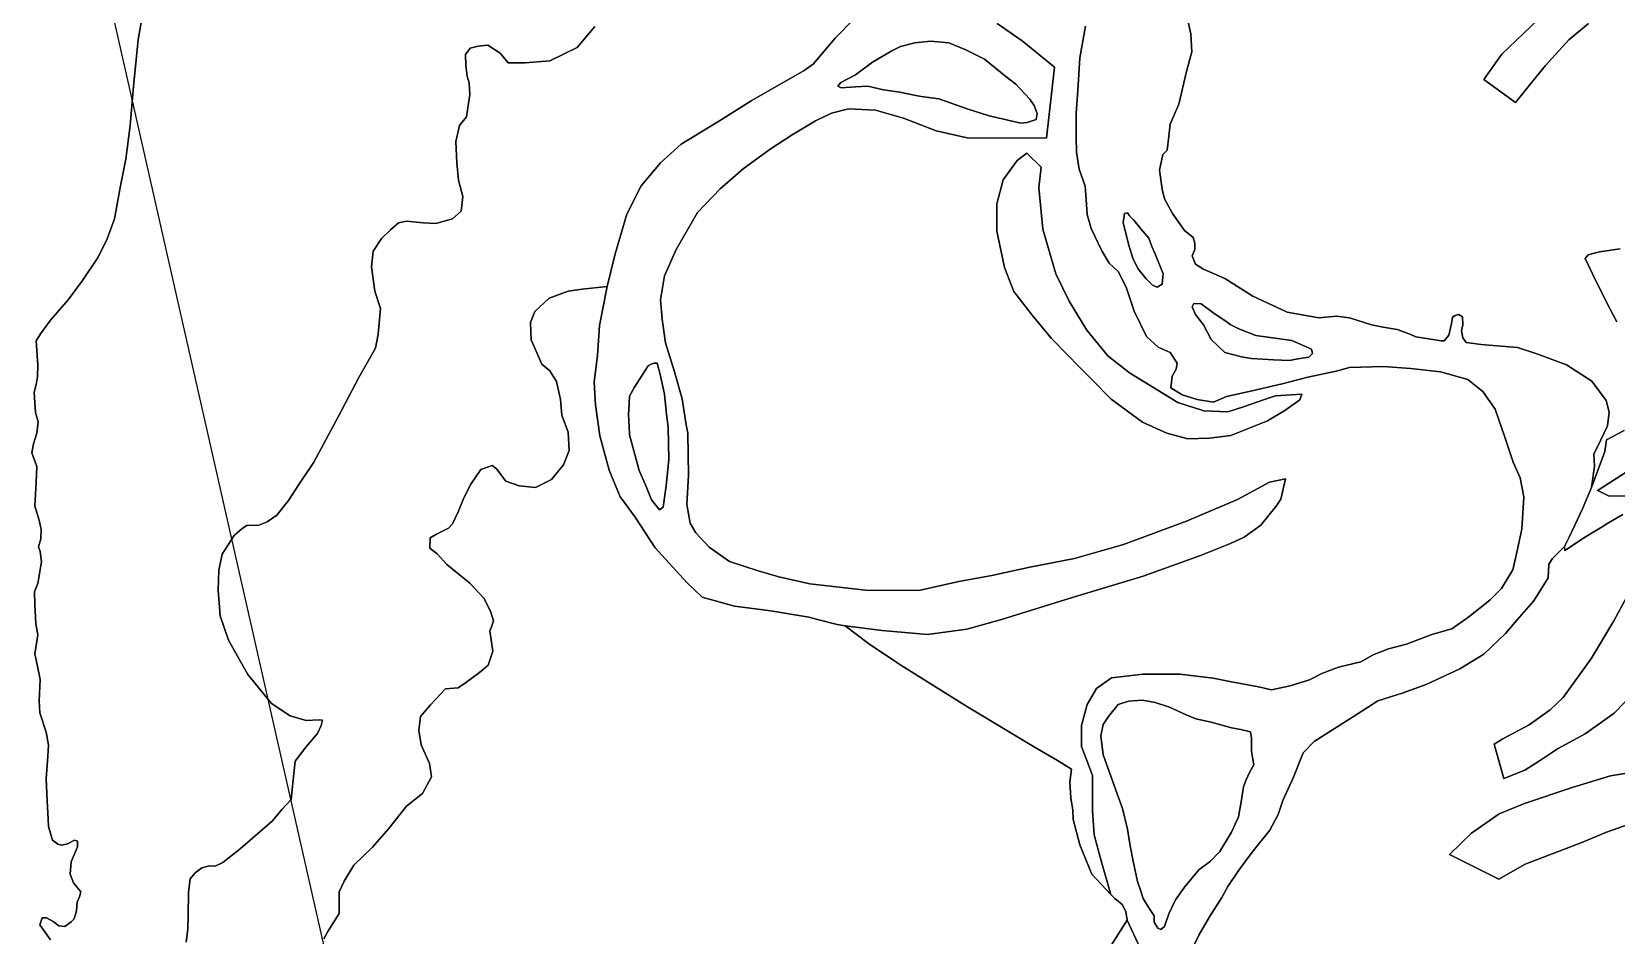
# Model space of a CAD drawing. Header units: inches. Extents: x 288635 to 1232953, y 676945 to 1655780.
# Drawn here: x 428253 to 461510, y 1073372 to 1092337 of the extents above; entities that cross this region are included whole.
import ezdxf

# ---------------------------------------------------------------- set-up
doc = ezdxf.new("R2010")
doc.units = ezdxf.units.IN
doc.header["$MEASUREMENT"] = 0
doc.layers.add('Images', color=7, linetype='Continuous')
picture_1 = doc.add_image_def('image10.jpg', size_in_pixel=(2573, 3746))

msp = doc.modelspace()

# ---------------------------------------------------------------- linework, layer by layer
at = {"color": 1}
for points in [[(430597.3605, 1092802.9755), (430486.2353, 1092173.2659), (430390.9851, 1091189.0139), (430322.1933, 1090368.8039), (430232.2348, 1089665.0109), (430115.8179, 1089098.8014), (429988.8176, 1088410.8833), (429835.359, 1087992.8408), (429650.1503, 1087606.5484), (429322.0663, 1087114.4224), (429020.4407, 1086712.2549), (428650.0233, 1086283.6291), (428438.3562, 1085997.8785), (428348.3977, 1085849.7116), (428380.1477, 1085336.4189), (428374.8561, 1085093.0017), (428353.6893, 1084966.0015), (428306.0643, 1084764.9177), (428332.5226, 1084346.8752), (428390.7311, 1084151.0832), (428358.981, 1083912.9577), (428290.1892, 1083685.4156), (428253.1475, 1083494.9152), (428358.981, 1083214.4563), (428348.3977, 1082881.0806), (428321.9393, 1082378.3713), (428411.8978, 1082082.0374), (428454.2312, 1081891.537), (428443.6479, 1081690.4532), (428396.0228, 1081526.4112), (428433.0645, 1081425.8694), (428459.5229, 1081208.9106), (428385.4394, 1080753.8264), (428311.3559, 1080579.201), (428316.6476, 1080314.6172), (428343.106, 1079912.4497), (428380.1477, 1079679.6159), (428316.6476, 1079277.4484), (428358.981, 1079081.6564), (428427.7728, 1078737.6973), (428411.8978, 1078293.1964), (428422.4812, 1078039.1959), (428560.0648, 1077637.0285), (428607.6899, 1077361.8612), (428586.5231, 1077028.4856), (428560.0648, 1076663.3598), (428581.2315, 1076192.4006), (428597.1065, 1075811.3998), (428607.6899, 1075652.6495), (428687.065, 1075372.1906), (428803.4819, 1075282.2321), (428882.8571, 1075261.0654), (429004.5656, 1075292.8154), (429152.7326, 1075372.1906), (429216.2327, 1075345.7322), (429216.2327, 1075229.3153), (429083.9408, 1074911.8147), (429057.4824, 1074652.5225), (429131.5659, 1074472.6055), (429285.0245, 1074287.3968), (429258.5662, 1074181.5632), (429210.9411, 1074070.438), (429195.066, 1073885.2293), (429147.4409, 1073715.8956), (429083.9408, 1073657.6872), (428946.3572, 1073557.1453), (428819.3569, 1073573.0203), (428702.94, 1073662.9788), (428565.3564, 1073737.0623), (428475.3979, 1073737.0623), (428422.4812, 1073594.187), (428644.7316, 1073276.6864)], [(428644.7316, 1073276.6864), (428422.4812, 1073594.187), (428475.3979, 1073737.0623), (428565.3564, 1073737.0623), (428702.94, 1073662.9788), (428819.3569, 1073573.0203), (428946.3572, 1073557.1453), (429083.9408, 1073657.6872), (429147.4409, 1073715.8956), (429195.066, 1073885.2293), (429210.9411, 1074070.438), (429258.5662, 1074181.5632), (429285.0245, 1074287.3968), (429131.5659, 1074472.6055), (429057.4824, 1074652.5225), (429083.9408, 1074911.8147), (429216.2327, 1075229.3153), (429216.2327, 1075345.7322), (429152.7326, 1075372.1906), (429004.5656, 1075292.8154), (428882.8571, 1075261.0654), (428803.4819, 1075282.2321), (428687.065, 1075372.1906), (428607.6899, 1075652.6495), (428597.1065, 1075811.3998), (428581.2315, 1076192.4006), (428560.0648, 1076663.3598), (428586.5231, 1077028.4856), (428607.6899, 1077361.8612), (428560.0648, 1077637.0285), (428422.4812, 1078039.1959), (428411.8978, 1078293.1964), (428427.7728, 1078737.6973), (428358.981, 1079081.6564), (428316.6476, 1079277.4484), (428380.1477, 1079679.6159), (428343.106, 1079912.4497), (428316.6476, 1080314.6172), (428311.3559, 1080579.201), (428385.4394, 1080753.8264), (428459.5229, 1081208.9106), (428433.0645, 1081425.8694), (428396.0228, 1081526.4112), (428443.6479, 1081690.4532), (428454.2312, 1081891.537), (428411.8978, 1082082.0374), (428321.9393, 1082378.3713), (428348.3977, 1082881.0806), (428358.981, 1083214.4563), (428253.1475, 1083494.9152), (428290.1892, 1083685.4156), (428358.981, 1083912.9577), (428390.7311, 1084151.0832), (428332.5226, 1084346.8752), (428306.0643, 1084764.9177), (428353.6893, 1084966.0015), (428374.8561, 1085093.0017), (428380.1477, 1085336.4189), (428348.3977, 1085849.7116), (428438.3562, 1085997.8785), (428650.0233, 1086283.6291), (429020.4407, 1086712.2549), (429322.0663, 1087114.4224), (429650.1503, 1087606.5484), (429835.359, 1087992.8408), (429988.8176, 1088410.8833), (430115.8179, 1089098.8014), (430232.2348, 1089665.0109), (430322.1933, 1090368.8039), (430390.9851, 1091189.0139), (430486.2353, 1092173.2659), (430597.3605, 1092802.9755)], [(445521.0341, 1092615.7913), (445114.6333, 1092204.3105), (444657.4324, 1091655.6694), (444464.392, 1091523.5891), (443351.8697, 1090883.5078), (442747.3485, 1090502.5071), (441883.7468, 1089974.186), (441446.8659, 1089583.0252), (441045.5451, 1089100.4243), (440745.8245, 1088506.0631), (440501.984, 1087678.0214), (440329.2637, 1086992.22), (439808.8603, 1086931.8384), (439510.4097, 1086893.7383), (439110.3589, 1086747.688), (438811.9083, 1086461.9374), (438723.0081, 1086233.337), (438735.7081, 1085871.3862), (438957.9586, 1085357.0352), (439129.4089, 1085217.3349), (439269.1092, 1084995.0845), (439349.4292, 1084615.8214), (439377.336, 1084287.1419), (439514.4963, 1083931.5412), (439534.8163, 1083550.5404), (439412.8961, 1083245.7398), (439163.9756, 1082935.8592), (438828.6949, 1082768.2189), (438483.2542, 1082803.7789), (438203.8536, 1082905.3791), (438010.8133, 1083164.4597), (437919.3731, 1083235.5798), (437680.6126, 1083149.2196), (437472.3322, 1082839.339), (437319.9319, 1082554.8584), (437213.2517, 1082275.4579), (437081.1714, 1082006.2173), (436999.8912, 1081919.8572), (436750.9707, 1081792.8569), (436618.8905, 1081716.6568), (436608.7305, 1081498.2163), (436761.1308, 1081376.2961), (436964.0489, 1081155.8801), (437445.5916, 1080764.296), (437752.5089, 1080441.5037), (437890.0925, 1080155.7531), (437943.0092, 1079970.5444), (437905.9675, 1079848.8358), (437868.9258, 1079758.8773), (437932.4259, 1079335.5431), (437831.884, 1079039.2092), (437651.967, 1078891.0422), (437360.9247, 1078674.0835), (437202.1744, 1078568.2499), (436937.5906, 1078541.7915), (436625.3816, 1078208.4159), (436413.7145, 1077964.9987), (436376.6728, 1077668.6648), (436429.5895, 1077367.0392), (436598.9232, 1076980.7467), (436641.2566, 1076700.2878), (436456.0479, 1076345.7455), (436117.3806, 1076081.1616), (435746.9632, 1075615.494), (435403.0042, 1075223.9099), (435016.7117, 1074842.9091), (434810.3363, 1074509.5335), (434704.5028, 1074281.9913), (434704.5028, 1073990.9491), (434704.5028, 1073826.9071), (434466.3773, 1073451.198), (434387.0021, 1073297.7394)], [(448518.2401, 1092509.1111), (449041.4811, 1092143.3503), (449041.4811, 1092143.3503), (449722.2025, 1091594.7092), (449549.4821, 1090101.1863), (447883.2388, 1090111.3463), (447232.9975, 1090253.5866), (446547.1961, 1090522.8271), (445962.995, 1090690.4674), (445394.0338, 1090720.9475), (445038.4331, 1090629.5073), (444703.1524, 1090466.947), (444210.3915, 1090172.3064), (443748.1105, 1089872.5858), (443184.2294, 1089456.025), (442701.6284, 1089039.4641), (442224.1075, 1088541.6231), (441782.1466, 1087764.3816), (441533.2261, 1087215.7405), (441446.8659, 1086707.7395), (441487.506, 1086306.4187), (441553.5461, 1085803.4977), (441741.5065, 1085198.9764), (441904.0668, 1084630.0153), (441991.7137, 1084088.8914), (442020.9071, 1083908.6539), (442036.1471, 1083019.6521), (442005.6671, 1082415.1309), (442071.7072, 1082023.9701), (442188.5474, 1081820.7697), (442473.028, 1081515.9691), (442899.7488, 1081216.2485), (443496.9724, 1081018.839), (443936.0709, 1080896.2078), (444586.3122, 1080748.8875), (445749.6345, 1080616.8073), (446872.3168, 1080611.7273), (447710.5185, 1080794.6076), (448401.3998, 1080926.6879), (449198.9614, 1081099.4082), (450138.7633, 1081277.2086), (451170.0054, 1081576.9292), (452485.728, 1082064.6102), (453557.6102, 1082516.7311), (454233.2515, 1082882.4918), (454563.4522, 1082953.612), (454472.012, 1082526.8911), (454370.4118, 1082379.5708), (454050.3711, 1081978.25), (453699.8504, 1081729.3295), (453415.3699, 1081592.1692), (452785.4486, 1081343.2487), (451576.4062, 1080911.4479), (450138.7633, 1080474.567), (448609.6803, 1079997.046), (447878.1588, 1079793.8456), (447055.1972, 1079682.0854), (446100.1552, 1079768.4456), (445323.8004, 1079866.6054), (445154.448, 1079896.1349), (444716.8724, 1080008.9473), (444565.9922, 1080047.8461), (443768.4306, 1080179.9264), (443006.4291, 1080281.5266), (442325.7077, 1080469.487), (442005.6671, 1080779.3676), (441335.1057, 1081505.8091), (440918.5449, 1082145.8903), (440631.8123, 1082538.9913), (440603.5842, 1082577.6912), (440369.9038, 1083131.4123), (440176.8634, 1083852.7738), (440085.4232, 1084508.0951), (440079.7534, 1084615.8214), (440060.0232, 1084990.696), (440126.0633, 1085544.4171), (440166.7034, 1086169.2584), (440329.2637, 1086992.22), (440501.984, 1087678.0214), (440745.8245, 1088506.0631), (441045.5451, 1089100.4243), (441446.8659, 1089583.0252), (441883.7468, 1089974.186), (442747.3485, 1090502.5071), (443351.8697, 1090883.5078), (444464.392, 1091523.5891), (444657.4324, 1091655.6694), (445114.6333, 1092204.3105), (445521.0341, 1092615.7913)], [(450370.2287, 1092454.8555), (450253.3885, 1091789.3741), (450207.6684, 1091103.5727), (450172.1083, 1090626.0518), (450172.1083, 1090107.8908), (450182.2684, 1089808.1702), (450238.1485, 1089452.5694), (450360.0687, 1089096.9687), (450385.4688, 1088817.5682), (450405.7888, 1088502.6075), (450487.069, 1088207.967), (450715.6694, 1087740.606), (450868.0697, 1087481.5255), (451061.1101, 1087298.6451), (451228.7505, 1086953.2044), (451391.3108, 1086470.6035), (451650.3913, 1085942.2824), (451894.2318, 1085718.762), (452148.2323, 1085601.9217), (452295.5526, 1085378.4013), (452270.1525, 1085256.4811), (452188.8724, 1085109.1608), (452173.6323, 1084982.1605), (452163.4723, 1084865.3203), (452397.1528, 1084712.92), (452712.1134, 1084616.3998), (453057.5541, 1084560.5197), (453326.7946, 1084677.3599), (453865.2757, 1084799.2801), (454500.277, 1084946.6004), (455033.6781, 1085088.8407), (455633.1193, 1085210.761), (455912.5198, 1085292.0411), (456618.6412, 1085307.2812), (457197.7624, 1085266.6411), (457817.5236, 1085200.6009), (458391.5648, 1085038.0406), (458711.6054, 1084784.0401), (458965.6059, 1084413.1994), (459168.8063, 1083823.9182), (459341.5267, 1083305.7572), (459493.292, 1082971.7465), (459569.4921, 1082571.6957), (459525.042, 1081898.5943), (459398.0418, 1081314.3932), (459334.5417, 1081041.3426), (459099.5912, 1080653.9918), (458857.2324, 1080403.8013), (458415.2715, 1080058.3607), (458054.5908, 1079804.3601), (457638.0299, 1079682.4399), (457109.7089, 1079479.2395), (456728.7081, 1079382.7193), (456403.5875, 1079255.7191), (456144.5069, 1079113.4788), (455682.226, 1079001.7185), (455331.7053, 1078864.5583), (455067.5448, 1078732.478), (454666.224, 1078605.4778), (454275.4865, 1078526.8081), (454001.166, 1078587.7683), (453432.2049, 1078694.4485), (453051.2041, 1078770.6486), (452350.1627, 1078851.9288), (451583.0812, 1078851.9288), (450917.5998, 1078775.7286), (450597.5592, 1078552.2082), (450404.5188, 1078216.9275), (450282.5986, 1077774.9666), (450282.5986, 1077333.0058), (450429.9189, 1076952.005), (450516.279, 1076723.4045), (450516.279, 1076591.3243), (450516.279, 1075981.7231), (450551.8391, 1075483.8821), (450699.1594, 1074935.241), (450899.5832, 1074231.0385), (450500.1593, 1074652.4087), (450251.4505, 1075271.535), (450113.8669, 1075805.9944), (450103.2836, 1076001.7864), (450060.9501, 1076255.7869), (450039.7834, 1076583.8709), (450076.8252, 1076859.0382), (449780.4912, 1077038.9552), (449277.7819, 1077335.2891), (447891.3625, 1078166.0824), (446495.3601, 1079043.4311), (446367.3594, 1079123.876), (445817.025, 1079499.5851), (445323.8004, 1079866.6054), (446100.1552, 1079768.4456), (447055.1972, 1079682.0854), (447878.1588, 1079793.8456), (448609.6803, 1079997.046), (450138.7633, 1080474.567), (451576.4062, 1080911.4479), (452785.4486, 1081343.2487), (453415.3699, 1081592.1692), (453699.8504, 1081729.3295), (454050.3711, 1081978.25), (454370.4118, 1082379.5708), (454472.012, 1082526.8911), (454563.4522, 1082953.612), (454233.2515, 1082882.4918), (453557.6102, 1082516.7311), (452485.728, 1082064.6102), (451170.0054, 1081576.9292), (450138.7633, 1081277.2086), (449198.9614, 1081099.4082), (448401.3998, 1080926.6879), (447710.5185, 1080794.6076), (446872.3168, 1080611.7273), (445749.6345, 1080616.8073), (444586.3122, 1080748.8875), (443936.0709, 1080896.2078), (443496.9724, 1081018.839), (442899.7488, 1081216.2485), (442473.028, 1081515.9691), (442188.5474, 1081820.7697), (442071.7072, 1082023.9701), (442005.6671, 1082415.1309), (442036.1471, 1083019.6521), (442020.9071, 1083908.6539), (441991.7137, 1084088.8914), (441904.0668, 1084630.0153), (441741.5065, 1085198.9764), (441553.5461, 1085803.4977), (441487.506, 1086306.4187), (441446.8659, 1086707.7395), (441533.2261, 1087215.7405), (441782.1466, 1087764.3816), (442224.1075, 1088541.6231), (442701.6284, 1089039.4641), (443184.2294, 1089456.025), (443748.1105, 1089872.5858), (444210.3915, 1090172.3064), (444703.1524, 1090466.947), (445038.4331, 1090629.5073), (445394.0338, 1090720.9475), (445962.995, 1090690.4674), (446547.1961, 1090522.8271), (447232.9975, 1090253.5866), (447883.2388, 1090111.3463), (449549.4821, 1090101.1863), (449722.2025, 1091594.7092), (449041.4811, 1092143.3503), (448518.2401, 1092509.1111)], [(461671.5663, 1083969.9569), (461301.1489, 1083774.1648), (461269.3989, 1083525.456), (460988.94, 1082774.0378), (461049.0451, 1083219.397), (461036.3451, 1083467.0475), (461182.3954, 1083771.8481), (461327.8106, 1084067.7587), (461358.2907, 1084352.2392), (461297.3306, 1084596.0797), (460992.53, 1085002.4805), (460464.2089, 1085347.9212), (459859.6877, 1085566.3617), (459432.9669, 1085708.602), (458670.9653, 1085774.6421), (458356.0047, 1085815.2822), (458289.9646, 1085911.8024), (458258.2145, 1086061.0277), (458289.9646, 1086181.6779), (458283.6146, 1086349.9532), (458194.7144, 1086400.7533), (458124.8642, 1086381.7033), (458070.8891, 1086346.7782), (458048.6641, 1086210.253), (457994.689, 1085968.9525), (457893.8424, 1085846.6912), (457832.7637, 1085850.8422), (457299.3626, 1085932.1224), (457162.2023, 1085993.0825), (456913.2818, 1086089.6027), (456618.6412, 1086135.3228), (456369.7207, 1086186.1229), (455907.4398, 1086328.3632), (455638.1993, 1086363.9233), (455267.3585, 1086328.3632), (454601.8772, 1086450.2834), (453880.5158, 1086785.5641), (453296.3146, 1087156.4049), (452849.2737, 1087354.5252), (452676.5533, 1087456.1255), (452605.4332, 1087633.9258), (452666.3933, 1087766.0061), (452666.3933, 1087898.0863), (452630.8333, 1088020.0066), (452447.9529, 1088167.3269), (452193.9524, 1088522.9276), (452026.312, 1088827.7282), (451975.5119, 1089030.9286), (451924.7118, 1089432.2494), (451990.752, 1089757.3701), (452082.1922, 1089853.8902), (452117.7522, 1090143.4508), (452143.1523, 1090397.4513), (452326.0326, 1090819.0922), (452488.593, 1091504.8936), (452600.3532, 1091916.3744), (452580.0332, 1092292.2951), (452524.153, 1092536.1356)], [(460922.5609, 1092509.4641), (460511.0801, 1092169.1034), (460023.3991, 1091625.5423), (459837.307, 1091397.4294), (459393.4779, 1090853.3808), (458727.9965, 1091330.9017), (459013.5821, 1091736.8182), (459104.764, 1091866.4195), (460014.9324, 1092734.2545)], [(460014.9324, 1092734.2545), (459104.764, 1091866.4195), (459013.5821, 1091736.8182), (458727.9965, 1091330.9017), (459393.4779, 1090853.3808), (459837.307, 1091397.4294), (460023.3991, 1091625.5423), (460511.0801, 1092169.1034), (460922.5609, 1092509.4641)], [(440073.4538, 1092448.2603), (439702.613, 1092006.2994), (439128.5719, 1091726.8989), (438610.4108, 1091681.1788), (438254.8101, 1091686.2588), (438087.1698, 1091884.3792), (437823.0093, 1092052.0195), (437624.8889, 1092031.6995), (437452.1685, 1091991.0594), (437355.6483, 1091858.9791), (437365.8084, 1091630.3787), (437391.2084, 1091406.8582), (437431.8485, 1091264.6179), (437447.0885, 1091020.7774), (437406.4484, 1090741.3769), (437375.9684, 1090548.3365), (437228.6481, 1090370.5361), (437157.5279, 1090030.1755), (437177.848, 1089583.1346), (437213.4081, 1089217.3738), (437299.7682, 1088877.0132), (437264.2082, 1088567.1325), (437081.3278, 1088409.6522), (436735.8871, 1088308.052), (436471.7266, 1088328.3721), (436121.2059, 1088358.8521), (435953.5655, 1088328.3721), (435785.9252, 1088175.9718), (435592.8848, 1087998.1714), (435420.1645, 1087728.9309), (435384.6044, 1087398.7302), (435455.7245, 1086890.7292), (435572.5648, 1086530.0485), (435521.7647, 1085991.5674), (435465.8846, 1085696.9268), (435120.4439, 1085077.1656), (434687.7963, 1084255.8972), (434175.562, 1083303.3953), (433858.0613, 1082833.4944), (433639.334, 1082494.467), (433400.4346, 1082188.0491), (433194.0592, 1082050.4654), (433019.4339, 1081981.6736), (432765.4333, 1081976.382), (432670.1832, 1081912.8818), (432500.8495, 1081764.7149), (432252.1406, 1081373.1308), (432183.3488, 1081034.4634), (432167.4738, 1080616.4209), (432209.8072, 1080076.6698), (432384.4326, 1079563.3771), (432791.8917, 1078843.709), (433284.0177, 1078235.1661), (433675.6018, 1077981.1656), (434014.2692, 1077880.6238), (434289.4364, 1077896.4988), (434358.2282, 1077885.9154), (434326.4781, 1077774.7902), (434252.3946, 1077605.4566), (434008.9775, 1077319.706), (433781.4354, 1077028.6637), (433739.102, 1076631.7879), (433696.7685, 1076219.0371), (433511.5598, 1076017.9534), (433305.1844, 1075774.5362), (432627.8497, 1075187.16), (432262.724, 1074901.4095), (432103.9737, 1074822.0343), (431982.2651, 1074832.6177), (431823.5148, 1074790.2843), (431685.9312, 1074684.4507), (431580.0976, 1074557.4505), (431543.0559, 1074271.6999), (431537.7642, 1073774.2822), (431527.1965, 1073499.5215), (431494.5841, 1073226.8265)], [(431494.5841, 1073226.8265), (431527.1965, 1073499.5215), (431537.7642, 1073774.2822), (431543.0559, 1074271.6999), (431580.0976, 1074557.4505), (431685.9312, 1074684.4507), (431823.5148, 1074790.2843), (431982.2651, 1074832.6177), (432103.9737, 1074822.0343), (432262.724, 1074901.4095), (432627.8497, 1075187.16), (433305.1844, 1075774.5362), (433511.5598, 1076017.9534), (433696.7685, 1076219.0371), (433739.102, 1076631.7879), (433781.4354, 1077028.6637), (434008.9775, 1077319.706), (434252.3946, 1077605.4566), (434326.4781, 1077774.7902), (434358.2282, 1077885.9154), (434289.4364, 1077896.4988), (434014.2692, 1077880.6238), (433675.6018, 1077981.1656), (433284.0177, 1078235.1661), (432791.8917, 1078843.709), (432384.4326, 1079563.3771), (432209.8072, 1080076.6698), (432167.4738, 1080616.4209), (432183.3488, 1081034.4634), (432252.1406, 1081373.1308), (432500.8495, 1081764.7149), (432670.1832, 1081912.8818), (432765.4333, 1081976.382), (433019.4339, 1081981.6736), (433194.0592, 1082050.4654), (433400.4346, 1082188.0491), (433639.334, 1082494.467), (433858.0613, 1082833.4944), (434175.562, 1083303.3953), (434687.7963, 1084255.8972), (435120.4439, 1085077.1656), (435465.8846, 1085696.9268), (435521.7647, 1085991.5674), (435572.5648, 1086530.0485), (435455.7245, 1086890.7292), (435384.6044, 1087398.7302), (435420.1645, 1087728.9309), (435592.8848, 1087998.1714), (435785.9252, 1088175.9718), (435953.5655, 1088328.3721), (436121.2059, 1088358.8521), (436471.7266, 1088328.3721), (436735.8871, 1088308.052), (437081.3278, 1088409.6522), (437264.2082, 1088567.1325), (437299.7682, 1088877.0132), (437213.4081, 1089217.3738), (437177.848, 1089583.1346), (437157.5279, 1090030.1755), (437228.6481, 1090370.5361), (437375.9684, 1090548.3365), (437406.4484, 1090741.3769), (437447.0885, 1091020.7774), (437431.8485, 1091264.6179), (437391.2084, 1091406.8582), (437365.8084, 1091630.3787), (437355.6483, 1091858.9791), (437452.1685, 1091991.0594), (437624.8889, 1092031.6995), (437823.0093, 1092052.0195), (438087.1698, 1091884.3792), (438254.8101, 1091686.2588), (438610.4108, 1091681.1788), (439128.5719, 1091726.8989), (439702.613, 1092006.2994), (440073.4538, 1092448.2603)], [(461523.9074, 1086245.5474), (461295.3069, 1086677.3483), (461010.8263, 1087256.4694), (460853.346, 1087576.5101), (460919.3862, 1087652.7102), (461158.1466, 1087713.6704), (461589.9475, 1087779.7105)], [(461589.9475, 1087779.7105), (461158.1466, 1087713.6704), (460919.3862, 1087652.7102), (460853.346, 1087576.5101), (461010.8263, 1087256.4694), (461295.3069, 1086677.3483), (461523.9074, 1086245.5474)], [(434387.0021, 1073297.7394), (434466.3773, 1073451.198), (434704.5028, 1073826.9071), (434704.5028, 1073990.9491), (434704.5028, 1074281.9913), (434810.3363, 1074509.5335), (435016.7117, 1074842.9091), (435403.0042, 1075223.9099), (435746.9632, 1075615.494), (436117.3806, 1076081.1616), (436456.0479, 1076345.7455), (436641.2566, 1076700.2878), (436598.9232, 1076980.7467), (436429.5895, 1077367.0392), (436376.6728, 1077668.6648), (436413.7145, 1077964.9987), (436625.3816, 1078208.4159), (436937.5906, 1078541.7915), (437202.1744, 1078568.2499), (437360.9247, 1078674.0835), (437651.967, 1078891.0422), (437831.884, 1079039.2092), (437932.4259, 1079335.5431), (437868.9258, 1079758.8773), (437905.9675, 1079848.8358), (437943.0092, 1079970.5444), (437890.0925, 1080155.7531), (437752.5089, 1080441.5037), (437445.5916, 1080764.296), (436964.0489, 1081155.8801), (436761.1308, 1081376.2961), (436608.7305, 1081498.2163), (436618.8905, 1081716.6568), (436750.9707, 1081792.8569), (436999.8912, 1081919.8572), (437081.1714, 1082006.2173), (437213.2517, 1082275.4579), (437319.9319, 1082554.8584), (437472.3322, 1082839.339), (437680.6126, 1083149.2196), (437919.3731, 1083235.5798), (438010.8133, 1083164.4597), (438203.8536, 1082905.3791), (438483.2542, 1082803.7789), (438828.6949, 1082768.2189), (439163.9756, 1082935.8592), (439412.8961, 1083245.7398), (439534.8163, 1083550.5404), (439514.4963, 1083931.5412), (439377.336, 1084287.1419), (439349.4292, 1084615.8214), (439269.1092, 1084995.0845), (439129.4089, 1085217.3349), (438957.9586, 1085357.0352), (438735.7081, 1085871.3862), (438723.0081, 1086233.337), (438811.9083, 1086461.9374), (439110.3589, 1086747.688), (439510.4097, 1086893.7383), (439808.8603, 1086931.8384), (440329.2637, 1086992.22), (440166.7034, 1086169.2584), (440126.0633, 1085544.4171), (440060.0232, 1084990.696), (440079.7534, 1084615.8214), (440085.4232, 1084508.0951), (440176.8634, 1083852.7738), (440369.9038, 1083131.4123), (440369.9038, 1083131.4123), (440603.5842, 1082577.6912), (440631.8123, 1082538.9913), (440918.5449, 1082145.8903), (441335.1057, 1081505.8091), (442005.6671, 1080779.3676), (442325.7077, 1080469.487), (443006.4291, 1080281.5266), (443768.4306, 1080179.9264), (444565.9922, 1080047.8461), (444716.8724, 1080008.9473), (445154.448, 1079896.1349), (445323.8004, 1079866.6054), (445817.025, 1079499.5851), (446367.3594, 1079123.876), (446495.3601, 1079043.4311), (447891.3625, 1078166.0824), (449277.7819, 1077335.2891), (449780.4912, 1077038.9552), (450076.8252, 1076859.0382), (450039.7834, 1076583.8709), (450060.9501, 1076255.7869), (450103.2836, 1076001.7864), (450113.8669, 1075805.9944), (450251.4505, 1075271.535), (450500.1593, 1074652.4087), (450899.5832, 1074231.0385), (450981.702, 1074144.4077), (451140.4523, 1074017.4075), (451214.5358, 1073869.2405), (451242.6892, 1073687.1085), (450865.8774, 1073097.382)], [(461644.4729, 1082202.7483), (461299.0323, 1081999.5479), (461245.8004, 1081966.7027), (460967.8989, 1081795.2316), (460821.5113, 1081704.9073), (460430.3505, 1081445.8268), (460420.1905, 1081532.187), (460516.7107, 1081725.2274), (460638.4329, 1081979.5398), (460801.1913, 1082319.5886), (460988.94, 1082774.0378), (461269.3989, 1083525.456), (461301.1489, 1083774.1648), (461671.5663, 1083969.9569)], [(461814.4416, 1083155.0386), (461152.982, 1082726.4127), (461112.2632, 1082711.6059), (461138.1713, 1082698.49), (461344.7523, 1082593.9091), (461868.6541, 1082586.8541)], [(461868.6541, 1082586.8541), (461344.7523, 1082593.9091), (461138.1713, 1082698.49), (461112.2632, 1082711.6059), (461152.982, 1082726.4127), (461814.4416, 1083155.0386)], [(452563.5231, 1072994.6771), (452746.4035, 1073375.6778), (452975.0039, 1073761.7586), (453234.0845, 1074163.0794), (453356.0047, 1074396.7599), (453589.6852, 1074742.2006), (453864.0057, 1075118.1213), (454234.8465, 1075575.3222), (454412.6468, 1075910.6029), (454514.247, 1076200.1635), (454732.6875, 1076687.8445), (454935.8879, 1077200.9255), (455169.145, 1077437.0754), (456073.3868, 1078011.1166), (456505.1877, 1078295.5971), (457013.1887, 1078453.0774), (457521.1897, 1078635.9578), (458222.2311, 1078966.1585), (458730.2321, 1079270.9591), (459182.353, 1079707.84), (459431.2735, 1079992.3205), (459772.6925, 1080387.2913), (459886.9928, 1080558.7417), (460077.4931, 1080876.2423), (460096.5432, 1081161.9929), (460172.7433, 1081282.6431), (460420.1905, 1081532.187), (460430.3505, 1081445.8268), (460821.5113, 1081704.9073), (460967.8989, 1081795.2316), (461245.8004, 1081966.7027), (461299.0323, 1081999.5479), (461644.4729, 1082202.7483)], [(461927.5777, 1078508.3286), (461461.9101, 1078032.0776), (460858.6589, 1077603.4518), (460276.5744, 1077285.9511), (459900.8653, 1077037.2423), (459588.6563, 1076836.1586), (459149.4471, 1076661.5332), (458943.0717, 1077386.493), (459128.2804, 1077497.6182), (459683.9065, 1077788.6605), (460123.1157, 1078106.1611), (460392.3377, 1078362.6786), (460990.9508, 1079190.955), (461456.6184, 1079974.1232), (462001.6612, 1080979.5419)], [(462001.6612, 1080979.5419), (461456.6184, 1079974.1232), (460990.9508, 1079190.955), (460392.3377, 1078362.6786), (460123.1157, 1078106.1611), (459683.9065, 1077788.6605), (459128.2804, 1077497.6182), (458943.0717, 1077386.493), (459149.4471, 1076661.5332), (459588.6563, 1076836.1586), (459900.8653, 1077037.2423), (460276.5744, 1077285.9511), (460858.6589, 1077603.4518), (461461.9101, 1078032.0776), (461927.5777, 1078508.3286)], [(461922.286, 1075756.6564), (461303.1598, 1075534.406), (460784.5754, 1075317.4472), (459599.2397, 1074862.363), (459043.6136, 1074550.154), (458011.7365, 1075068.7384), (458473.5941, 1075515.3559), (459047.6353, 1075921.7567), (459581.0363, 1076140.1972), (460581.7983, 1076475.4779), (461389.5199, 1076719.3183), (462248.0417, 1076861.5586)], [(462248.0417, 1076861.5586), (461389.5199, 1076719.3183), (460581.7983, 1076475.4779), (459581.0363, 1076140.1972), (459047.6353, 1075921.7567), (458473.5941, 1075515.3559), (458011.7365, 1075068.7384), (459043.6136, 1074550.154), (459599.2397, 1074862.363), (460784.5754, 1075317.4472), (461303.1598, 1075534.406), (461922.286, 1075756.6564)], [(450865.8774, 1073097.382), (451242.6892, 1073687.1085), (451517.0097, 1073102.9073)]]:
    msp.add_lwpolyline(points, dxfattribs=at)
at = {"color": 1, "ltscale": 3}
for points in [[(452524.153, 1092536.1356), (452580.0332, 1092292.2951), (452600.3532, 1091916.3744), (452488.593, 1091504.8936), (452326.0326, 1090819.0922), (452143.1523, 1090397.4513), (452117.7522, 1090143.4508), (452082.1922, 1089853.8902), (451990.752, 1089757.3701), (451924.7118, 1089432.2494), (451975.5119, 1089030.9286), (452026.312, 1088827.7282), (452193.9524, 1088522.9276), (452447.9529, 1088167.3269), (452630.8333, 1088020.0066), (452666.3933, 1087898.0863), (452666.3933, 1087766.0061), (452605.4332, 1087633.9258), (452676.5533, 1087456.1255), (452849.2737, 1087354.5252), (453296.3146, 1087156.4049), (453880.5158, 1086785.5641), (454601.8772, 1086450.2834), (455267.3585, 1086328.3632), (455638.1993, 1086363.9233), (455907.4398, 1086328.3632), (456369.7207, 1086186.1229), (456618.6412, 1086135.3228), (456913.2818, 1086089.6027), (457162.2023, 1085993.0825), (457299.3626, 1085932.1224), (457832.7637, 1085850.8422), (457893.8424, 1085846.6912), (457994.689, 1085968.9525), (458048.6641, 1086210.253), (458070.8891, 1086346.7782), (458124.8642, 1086381.7033), (458194.7144, 1086400.7533), (458283.6146, 1086349.9532), (458289.9646, 1086181.6779), (458258.2145, 1086061.0277), (458289.9646, 1085911.8024), (458356.0047, 1085815.2822), (458670.9653, 1085774.6421), (459432.9669, 1085708.602), (459859.6877, 1085566.3617), (460464.2089, 1085347.9212), (460992.53, 1085002.4805), (461297.3306, 1084596.0797), (461358.2907, 1084352.2392), (461327.8106, 1084067.7587), (461182.3954, 1083771.8481), (461036.3451, 1083467.0475), (461049.0451, 1083219.397), (460988.94, 1082774.0378), (460801.1913, 1082319.5886), (460638.4329, 1081979.5398), (460516.7107, 1081725.2274), (460420.1905, 1081532.187), (460172.7433, 1081282.6431), (460096.5432, 1081161.9929), (460077.4931, 1080876.2423), (459886.9928, 1080558.7417), (459772.6925, 1080387.2913), (459431.2735, 1079992.3205), (459182.353, 1079707.84), (458730.2321, 1079270.9591), (458222.2311, 1078966.1585), (457521.1897, 1078635.9578), (457013.1887, 1078453.0774), (456505.1877, 1078295.5971), (456073.3868, 1078011.1166), (455169.145, 1077437.0754), (454935.8879, 1077200.9255), (454732.6875, 1076687.8445), (454514.247, 1076200.1635), (454412.6468, 1075910.6029), (454234.8465, 1075575.3222), (453864.0057, 1075118.1213), (453589.6852, 1074742.2006), (453356.0047, 1074396.7599), (453234.0845, 1074163.0794), (452975.0039, 1073761.7586), (452746.4035, 1073375.6778), (452563.5231, 1072994.6771)], [(451517.0097, 1073102.9073), (451242.6892, 1073687.1085), (451214.5358, 1073869.2405), (451140.4523, 1074017.4075), (450981.702, 1074144.4077), (450899.5832, 1074231.0385), (450699.1594, 1074935.241), (450551.8391, 1075483.8821), (450516.279, 1075981.7231), (450516.279, 1076591.3243), (450516.279, 1076723.4045), (450429.9189, 1076952.005), (450282.5986, 1077333.0058), (450282.5986, 1077774.9666), (450404.5188, 1078216.9275), (450597.5592, 1078552.2082), (450917.5998, 1078775.7286), (451583.0812, 1078851.9288), (452350.1627, 1078851.9288), (453051.2041, 1078770.6486), (453432.2049, 1078694.4485), (454001.166, 1078587.7683), (454275.4865, 1078526.8081), (454666.224, 1078605.4778), (455067.5448, 1078732.478), (455331.7053, 1078864.5583), (455682.226, 1079001.7185), (456144.5069, 1079113.4788), (456403.5875, 1079255.7191), (456728.7081, 1079382.7193), (457109.7089, 1079479.2395), (457638.0299, 1079682.4399), (458054.5908, 1079804.3601), (458415.2715, 1080058.3607), (458857.2324, 1080403.8013), (459099.5912, 1080653.9918), (459334.5417, 1081041.3426), (459398.0418, 1081314.3932), (459525.042, 1081898.5943), (459569.4921, 1082571.6957), (459493.292, 1082971.7465), (459341.5267, 1083305.7572), (459168.8063, 1083823.9182), (458965.6059, 1084413.1994), (458711.6054, 1084784.0401), (458391.5648, 1085038.0406), (457817.5236, 1085200.6009), (457197.7624, 1085266.6411), (456618.6412, 1085307.2812), (455912.5198, 1085292.0411), (455633.1193, 1085210.761), (455033.6781, 1085088.8407), (454500.277, 1084946.6004), (453865.2757, 1084799.2801), (453326.7946, 1084677.3599), (453057.5541, 1084560.5197), (452712.1134, 1084616.3998), (452397.1528, 1084712.92), (452163.4723, 1084865.3203), (452173.6323, 1084982.1605), (452188.8724, 1085109.1608), (452270.1525, 1085256.4811), (452295.5526, 1085378.4013), (452148.2323, 1085601.9217), (451894.2318, 1085718.762), (451650.3913, 1085942.2824), (451391.3108, 1086470.6035), (451228.7505, 1086953.2044), (451061.1101, 1087298.6451), (450868.0697, 1087481.5255), (450715.6694, 1087740.606), (450487.069, 1088207.967), (450405.7888, 1088502.6075), (450385.4688, 1088817.5682), (450360.0687, 1089096.9687), (450238.1485, 1089452.5694), (450182.2684, 1089808.1702), (450172.1083, 1090107.8908), (450172.1083, 1090626.0518), (450207.6684, 1091103.5727), (450253.3885, 1091789.3741), (450370.2287, 1092454.8555)]]:
    msp.add_lwpolyline(points, dxfattribs=at)
at = {"color": 1}
for points in [[(445174.7238, 1091191.1658), (445240.7639, 1091160.6858), (445540.4845, 1091181.0058), (445804.645, 1091196.2459), (446129.7657, 1091120.0457), (446470.1264, 1091069.2456), (446806.9345, 1091001.1271), (446922.2473, 1090977.8054), (447288.008, 1090927.0053), (447907.7692, 1090713.6449), (448349.7301, 1090571.4046), (449015.2115, 1090413.9243), (449147.2917, 1090429.1643), (449335.2521, 1090495.2045), (449355.5721, 1090617.1247), (449289.532, 1090784.765), (449203.1718, 1090921.9253), (448910.7814, 1091233.9601), (448700.2508, 1091399.4463), (448248.1299, 1091760.127), (447856.9691, 1091953.1674), (447501.3684, 1092105.5677), (447115.2877, 1092136.0477), (446790.167, 1092105.5677), (446485.3664, 1092024.2875), (446302.486, 1091932.8473), (445901.1652, 1091694.0869), (445545.5645, 1091429.9263), (445235.6839, 1091272.446), (445174.7238, 1091191.1658)], [(448910.7814, 1091233.9601), (449203.1718, 1090921.9253), (449289.532, 1090784.765), (449355.5721, 1090617.1247), (449335.2521, 1090495.2045), (449147.2917, 1090429.1643), (449015.2115, 1090413.9243), (448349.7301, 1090571.4046), (447907.7692, 1090713.6449), (447288.008, 1090927.0053), (446922.2473, 1090977.8054), (446806.9345, 1091001.1271), (446470.1264, 1091069.2456), (446129.7657, 1091120.0457), (445804.645, 1091196.2459), (445540.4845, 1091181.0058), (445240.7639, 1091160.6858), (445174.7238, 1091191.1658), (445235.6839, 1091272.446), (445545.5645, 1091429.9263), (445901.1652, 1091694.0869), (446302.486, 1091932.8473), (446485.3664, 1092024.2875), (446790.167, 1092105.5677), (447115.2877, 1092136.0477), (447501.3684, 1092105.5677), (447856.9691, 1091953.1674), (448248.1299, 1091760.127), (448700.2508, 1091399.4463), (448910.7814, 1091233.9601)], [(452854.0852, 1084378.5547), (453357.0062, 1084358.2347), (453687.2069, 1084464.9149), (454149.4878, 1084622.3952), (454357.7682, 1084693.5154), (454906.4093, 1084729.0754), (454870.8492, 1084612.2352), (454555.8886, 1084388.7147), (454190.1279, 1084170.2743), (453417.9663, 1083860.3937), (452970.9254, 1083804.5136), (452513.7245, 1083789.2735), (452076.8436, 1083911.1938), (451563.7626, 1084144.8743), (450908.4413, 1084622.3952), (450480.8258, 1085056.208), (450207.3999, 1085333.5966), (450002.4222, 1085542.3354), (449653.6788, 1085897.4778), (449252.358, 1086390.2387), (448866.2772, 1086882.9997), (448668.1568, 1087391.0007), (448510.6765, 1088147.9223), (448510.6765, 1088727.0434), (448642.7568, 1089229.9644), (448932.3173, 1089636.3652), (449140.5978, 1089788.7655), (449440.3184, 1089494.125), (449389.5183, 1089067.4041), (449475.8784, 1088193.6424), (449750.199, 1087253.8405), (450029.5995, 1086679.7993), (450395.3603, 1086070.1981), (450837.3212, 1085531.717), (451294.5221, 1085176.1163), (452310.5241, 1084556.3551), (452854.0852, 1084378.5547)], [(452076.8436, 1083911.1938), (452513.7245, 1083789.2735), (452970.9254, 1083804.5136), (453417.9663, 1083860.3937), (454190.1279, 1084170.2743), (454555.8886, 1084388.7147), (454870.8492, 1084612.2352), (454906.4093, 1084729.0754), (454357.7682, 1084693.5154), (454149.4878, 1084622.3952), (453687.2069, 1084464.9149), (453357.0062, 1084358.2347), (452854.0852, 1084378.5547), (452310.5241, 1084556.3551), (451294.5221, 1085176.1163), (450837.3212, 1085531.717), (450395.3603, 1086070.1981), (450029.5995, 1086679.7993), (449750.199, 1087253.8405), (449475.8784, 1088193.6424), (449389.5183, 1089067.4041), (449440.3184, 1089494.125), (449140.5978, 1089788.7655), (448932.3173, 1089636.3652), (448642.7568, 1089229.9644), (448510.6765, 1088727.0434), (448510.6765, 1088147.9223), (448668.1568, 1087391.0007), (448866.2772, 1086882.9997), (449252.358, 1086390.2387), (449653.6788, 1085897.4778), (450002.4222, 1085542.3354), (450207.3999, 1085333.5966), (450480.8258, 1085056.208), (450908.4413, 1084622.3952), (451563.7626, 1084144.8743), (452076.8436, 1083911.1938)], [(451772.1636, 1087018.1889), (451873.7638, 1086977.5488), (451980.444, 1087038.5089), (452000.764, 1087251.8693), (451822.9637, 1087688.7502), (451762.0035, 1087825.9105), (451701.0434, 1088003.7108), (451533.4031, 1088201.8312), (451386.0828, 1088384.7116), (451294.6426, 1088471.0718), (451254.0025, 1088532.0319), (451187.9624, 1088521.8719), (451162.5623, 1088333.9115), (451274.3226, 1087876.7106), (451365.7627, 1087582.07), (451467.3629, 1087368.7096), (451645.1633, 1087150.2691), (451772.1636, 1087018.1889)], [(451980.444, 1087038.5089), (451873.7638, 1086977.5488), (451772.1636, 1087018.1889), (451645.1633, 1087150.2691), (451467.3629, 1087368.7096), (451365.7627, 1087582.07), (451274.3226, 1087876.7106), (451162.5623, 1088333.9115), (451187.9624, 1088521.8719), (451254.0025, 1088532.0319), (451294.6426, 1088471.0718), (451386.0828, 1088384.7116), (451533.4031, 1088201.8312), (451701.0434, 1088003.7108), (451762.0035, 1087825.9105), (451822.9637, 1087688.7502), (452000.764, 1087251.8693), (451980.444, 1087038.5089)], [(454312.1686, 1085448.4657), (454652.5293, 1085433.2257), (454825.2497, 1085468.7858), (455058.9301, 1085504.3458), (455135.1303, 1085580.546), (455114.8102, 1085671.9862), (454698.2494, 1085854.8665), (453946.4079, 1085961.5467), (453585.7272, 1086103.787), (453402.8468, 1086190.1472), (453311.4066, 1086261.2673), (453067.5661, 1086423.8277), (452798.3256, 1086621.9481), (452645.9253, 1086632.1081), (452605.2852, 1086560.9879), (452676.4054, 1086398.4276), (452844.0457, 1086185.0672), (453006.606, 1085880.2666), (453296.1666, 1085600.866), (453646.6873, 1085514.5059), (453854.9677, 1085478.9458), (454312.1686, 1085448.4657)], [(454825.2497, 1085468.7858), (454652.5293, 1085433.2257), (454312.1686, 1085448.4657), (453854.9677, 1085478.9458), (453646.6873, 1085514.5059), (453296.1666, 1085600.866), (453006.606, 1085880.2666), (452844.0457, 1086185.0672), (452676.4054, 1086398.4276), (452605.2852, 1086560.9879), (452645.9253, 1086632.1081), (452798.3256, 1086621.9481), (453067.5661, 1086423.8277), (453311.4066, 1086261.2673), (453402.8468, 1086190.1472), (453585.7272, 1086103.787), (453946.4079, 1085961.5467), (454698.2494, 1085854.8665), (455114.8102, 1085671.9862), (455135.1303, 1085580.546), (455058.9301, 1085504.3458), (454825.2497, 1085468.7858)], [(441264.0155, 1082513.1238), (441426.5759, 1082304.8434), (441502.776, 1082360.7235), (441568.8162, 1082807.7644), (441624.6963, 1083356.4055), (441609.4562, 1084037.1269), (441575.6043, 1084309.3528), (441558.6935, 1084445.3441), (441532.6211, 1084730.3366), (441443.7209, 1085139.9124), (441377.0458, 1085378.0379), (441319.8957, 1085381.2129), (441256.3955, 1085358.9879), (441192.8954, 1085320.8878), (441065.8951, 1085130.3874), (440903.9698, 1084879.5619), (440802.3696, 1084685.8865), (440785.9371, 1084390.6965), (440781.4146, 1084316.5274), (440800.7493, 1083895.9973), (440801.7346, 1083874.5666), (441004.935, 1083127.8051), (441147.1753, 1082792.5244), (441264.0155, 1082513.1238)], [(441502.776, 1082360.7235), (441426.5759, 1082304.8434), (441264.0155, 1082513.1238), (441147.1753, 1082792.5244), (441004.935, 1083127.8051), (440801.7346, 1083874.5666), (440800.7493, 1083895.9973), (440781.4146, 1084316.5274), (440785.9371, 1084390.6965), (440802.3696, 1084685.8865), (440903.9698, 1084879.5619), (441065.8951, 1085130.3874), (441192.8954, 1085320.8878), (441256.3955, 1085358.9879), (441319.8957, 1085381.2129), (441377.0458, 1085378.0379), (441443.7209, 1085139.9124), (441532.6211, 1084730.3366), (441558.6935, 1084445.3441), (441575.6043, 1084309.3528), (441609.4562, 1084037.1269), (441624.6963, 1083356.4055), (441568.8162, 1082807.7644), (441502.776, 1082360.7235)], [(451884.5164, 1073524.378), (451950.5566, 1073493.8979), (452026.7567, 1073559.9381), (452118.1969, 1073824.0986), (452255.3572, 1074118.7392), (452448.3976, 1074382.8997), (452748.1182, 1074743.5804), (452991.9587, 1074931.5408), (453190.0791, 1075129.6612), (453433.9195, 1075536.062), (453581.2398, 1075856.1027), (453642.2, 1076216.7834), (453687.9201, 1076491.1039), (453733.6401, 1076623.1842), (453820.0003, 1076806.0646), (453901.2805, 1076953.3849), (453855.5604, 1077232.7854), (453850.4804, 1077512.186), (453830.1603, 1077639.1862), (453632.0399, 1077689.9863), (453433.9195, 1077725.5464), (453007.1987, 1077842.3866), (452687.1581, 1077918.5868), (452478.8776, 1077999.867), (452133.4369, 1078157.3473), (451828.6363, 1078258.9475), (451564.4758, 1078304.6676), (451269.8352, 1078289.4275), (451056.4748, 1078218.3074), (450853.2744, 1077964.3069), (450741.5142, 1077796.6665), (450690.7141, 1077557.9061), (450741.5142, 1077156.5853), (450898.9945, 1076714.6244), (451031.0747, 1076338.7036), (451147.915, 1076033.903), (451249.5152, 1075602.1022), (451305.3953, 1075251.5815), (451366.3554, 1074926.4608), (451462.8756, 1074499.74), (451523.8357, 1074316.8596), (451579.7158, 1074144.1392), (451701.6361, 1073951.0989), (451808.3163, 1073778.3785), (451813.3963, 1073646.2982), (451884.5164, 1073524.378)], [(452026.7567, 1073559.9381), (451950.5566, 1073493.8979), (451884.5164, 1073524.378), (451813.3963, 1073646.2982), (451808.3163, 1073778.3785), (451701.6361, 1073951.0989), (451579.7158, 1074144.1392), (451523.8357, 1074316.8596), (451462.8756, 1074499.74), (451366.3554, 1074926.4608), (451305.3953, 1075251.5815), (451249.5152, 1075602.1022), (451147.915, 1076033.903), (451031.0747, 1076338.7036), (450898.9945, 1076714.6244), (450741.5142, 1077156.5853), (450690.7141, 1077557.9061), (450741.5142, 1077796.6665), (450853.2744, 1077964.3069), (451056.4748, 1078218.3074), (451269.8352, 1078289.4275), (451564.4758, 1078304.6676), (451828.6363, 1078258.9475), (452133.4369, 1078157.3473), (452478.8776, 1077999.867), (452687.1581, 1077918.5868), (453007.1987, 1077842.3866), (453433.9195, 1077725.5464), (453632.0399, 1077689.9863), (453830.1603, 1077639.1862), (453850.4804, 1077512.186), (453855.5604, 1077232.7854), (453901.2805, 1076953.3849), (453820.0003, 1076806.0646), (453733.6401, 1076623.1842), (453687.9201, 1076491.1039), (453642.2, 1076216.7834), (453581.2398, 1075856.1027), (453433.9195, 1075536.062), (453190.0791, 1075129.6612), (452991.9587, 1074931.5408), (452748.1182, 1074743.5804), (452448.3976, 1074382.8997), (452255.3572, 1074118.7392), (452118.1969, 1073824.0986), (452026.7567, 1073559.9381)]]:
    msp.add_lwpolyline(points, close=True, dxfattribs=at)

# ---------------------------------------------------------------- pictures from other files: only their frames are drawn
at = {"layer": 'Images'}
image = msp.add_image(picture_1, insert=(443888.2369, 1031282.0767), size_in_units=(43242.1612, 62955.7466), rotation=12.777861175, dxfattribs=at)
image.dxf.flags = 7

doc.saveas('drawing.dxf')
